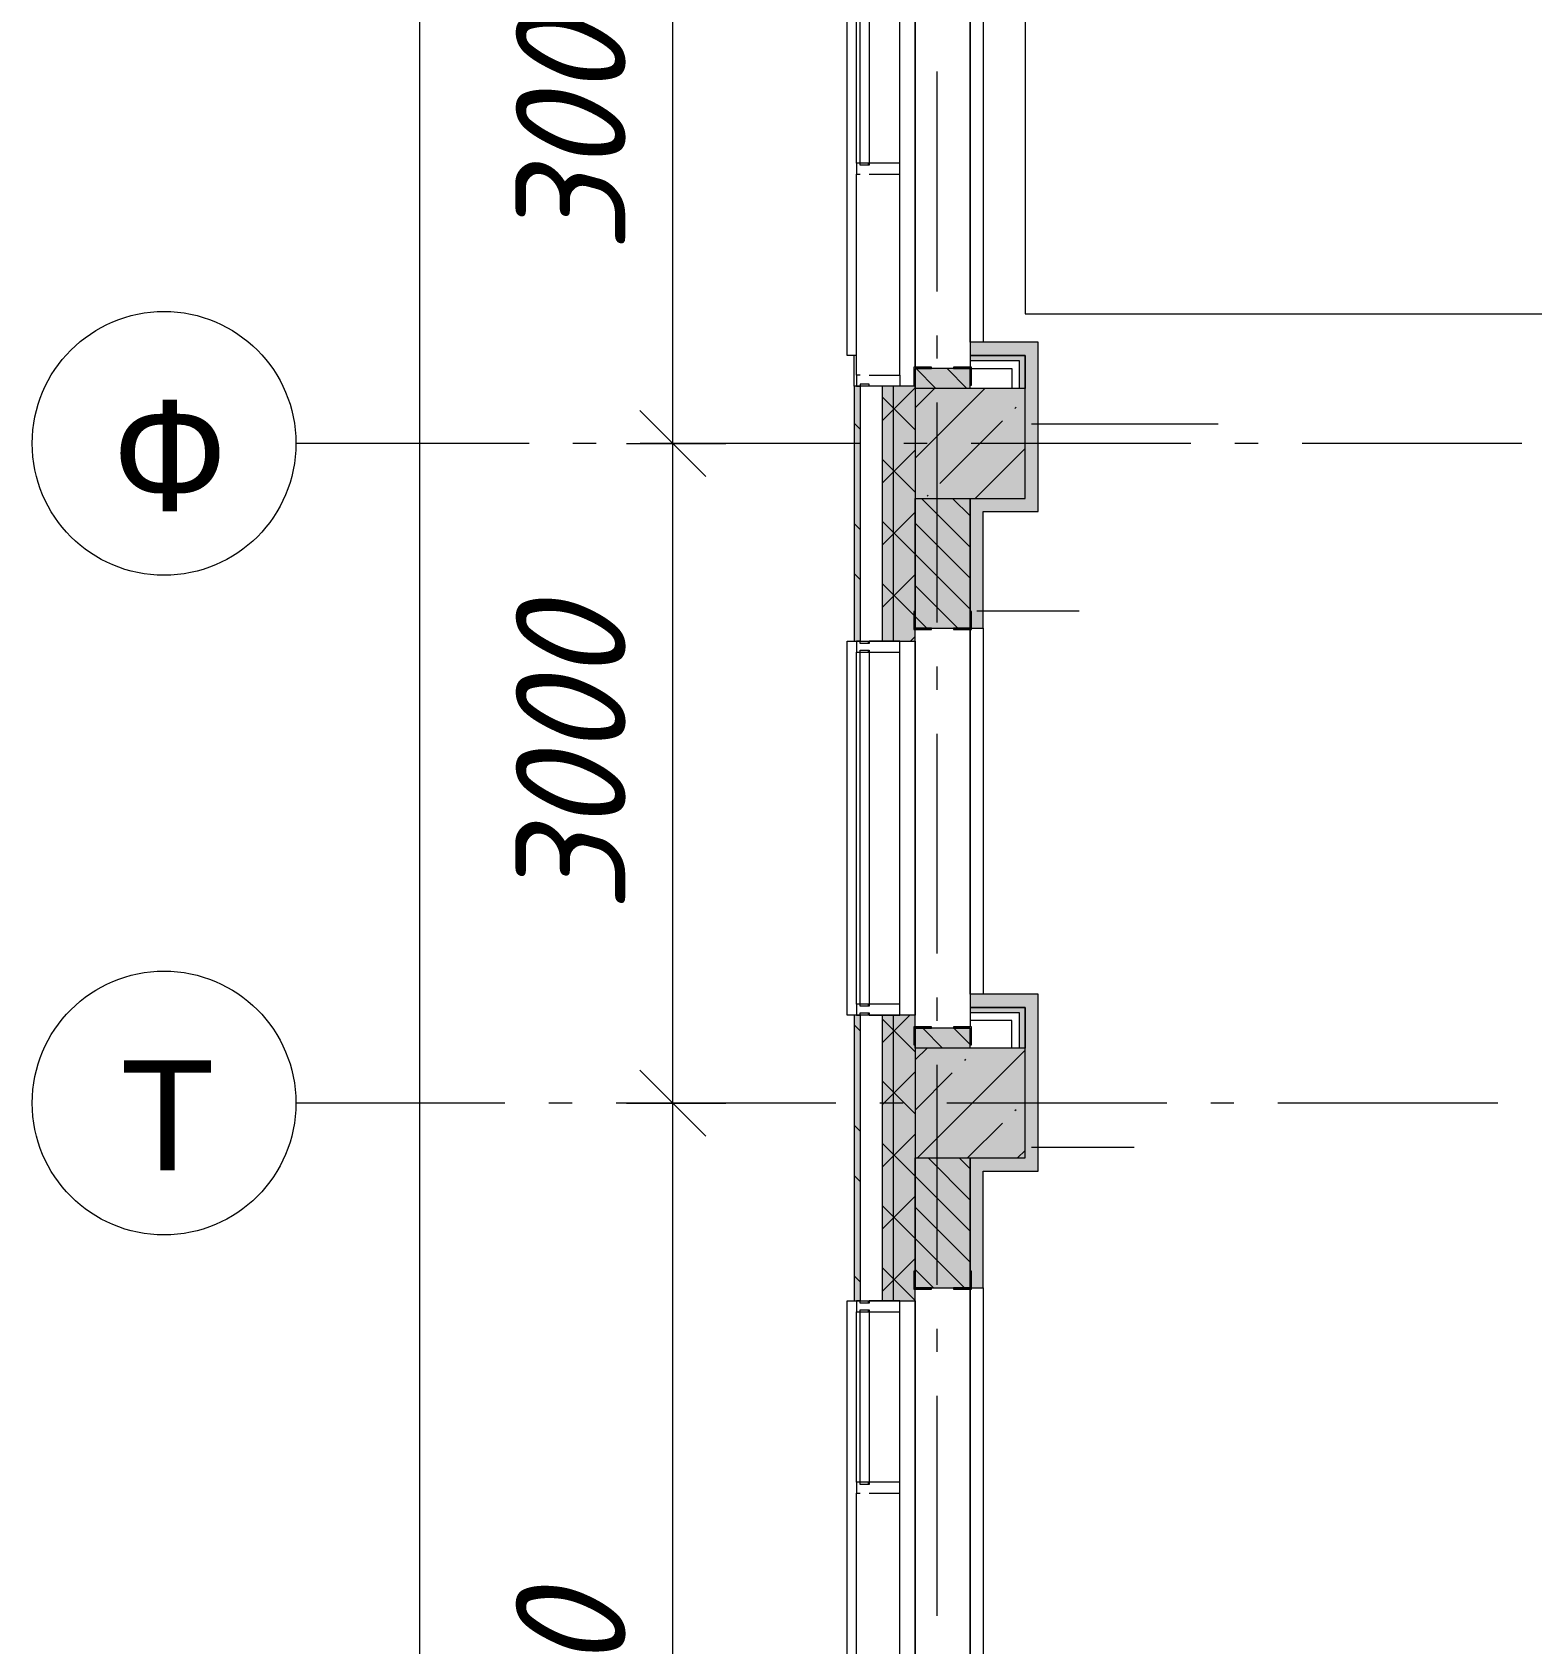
# Model space of a CAD drawing. Header units: millimetres. Extents: x -537608 to 253996, y -217170 to 186033.
# Drawn here: x -372379 to -365556, y -24360 to -17031 of the extents above; entities that cross this region are included whole.
import ezdxf

# ---------------------------------------------------------------- set-up
doc = ezdxf.new("R2010")
doc.units = ezdxf.units.MM
doc.layers.add('PDF _Геометрия', color=7, linetype='Continuous')
doc.layers.add('PDF _Текст', color=7, linetype='Continuous')
doc.layers.add('PDF _Сплошная заливка', color=7, linetype='Continuous', true_color=0xffffff)
doc.styles.add('PDF ArialMT', font='arial.ttf')
doc.styles.add('PDF ISOCPEUR Italic', font='isocpeui.ttf')

msp = doc.modelspace()

# ---------------------------------------------------------------- hatches: boundary and pattern name
at = {"layer": 'PDF _Сплошная заливка', "transparency": 33554559}
h = msp.add_hatch(color=256, dxfattribs=at)
h.paths.add_polyline_path([(-368638.3734, -56550.6701), (-368611.3754, -56550.6701), (-368611.3754, -47300.6435), (-368638.3734, -47300.6435), (-368638.3734, -56450.6697)], flags=0)
h.paths.add_polyline_path([(-368611.3754, -45600.6428), (-368611.3754, -42500.6661), (-368638.3734, -42500.6661), (-368638.3734, -45600.6428)], flags=0)
h.paths.add_polyline_path([(-368638.3734, -40800.6653), (-368611.3754, -40800.6653), (-368611.3754, -39350.6655), (-368638.3734, -39350.6655), (-368638.3734, -39616.9451)], flags=0)
h.paths.add_polyline_path([(-368638.3734, -37650.6648), (-368611.3754, -37650.6648), (-368611.3754, -36500.6663), (-368638.3734, -36500.6663), (-368638.3734, -36769.0084)], flags=0)
h.paths.add_polyline_path([(-368638.3734, -34800.6655), (-368611.3754, -34800.6655), (-368611.3754, -33500.6643), (-368638.3734, -33500.6643), (-368638.3734, -33921.0738)], flags=0)
h.paths.add_polyline_path([(-368638.3734, -31800.6634), (-368611.3754, -31800.6634), (-368611.3754, -30500.6644), (-368638.3734, -30500.6644), (-368638.3734, -31073.1392)], flags=0)
h.paths.add_polyline_path([(-368611.3754, -28800.6635), (-368611.3754, -27500.6645), (-368638.3734, -27500.6645), (-368638.3734, -28800.6635)], flags=0)
h.paths.add_polyline_path([(-368638.3734, -25800.6636), (-368611.3754, -25800.6636), (-368611.3754, -24500.6624), (-368638.3734, -24500.6624), (-368638.3734, -25377.2701)], flags=0)
h.paths.add_polyline_path([(-368638.3734, -22800.6616), (-368611.3754, -22800.6616), (-368611.3754, -21500.663), (-368638.3734, -21500.663), (-368638.3734, -22529.3344)], flags=0)
h.paths.add_polyline_path([(-368611.3754, -19800.6617), (-368611.3754, -18640.6622), (-368638.3734, -18640.6622), (-368638.3734, -19800.6617)], flags=0)
h.paths.add_polyline_path([(-368611.3754, -16800.6604), (-368611.3754, -15400.66), (-368638.3734, -15400.66), (-368638.3734, -16800.6604)], flags=0)
h.paths.add_polyline_path([(-368638.3734, -13700.6603), (-368611.3754, -13700.6603), (-368611.3754, -12500.6598), (-368638.3734, -12500.6598), (-368638.3734, -12561.5611)], flags=0)
h.paths.add_polyline_path([(-368638.3734, -10800.6587), (-368611.3754, -10800.6587), (-368611.3754, -9500.6585), (-368638.3734, -9500.6585), (-368638.3734, -9713.6267)], flags=0)
h.paths.add_polyline_path([(-368638.3734, -7800.6572), (-368611.3754, -7800.6572), (-368611.3754, -6373.658), (-368638.3734, -6373.658), (-368638.3734, -6865.691)], flags=0)
h = msp.add_hatch(color=256, dxfattribs=at)
h.paths.add_polyline_path([(-368511.375, -56400.6696), (-368461.3748, -56400.6696), (-368461.3748, -47300.6435), (-368511.375, -47300.6435), (-368511.375, -56300.6691)], flags=0)
h.paths.add_polyline_path([(-368461.3748, -45600.6428), (-368461.3748, -42500.6661), (-368511.375, -42500.6661), (-368511.375, -45600.6428)], flags=0)
h.paths.add_polyline_path([(-368461.3748, -40800.6653), (-368461.3748, -39350.6655), (-368511.375, -39350.6655), (-368511.375, -40800.6653)], flags=0)
h.paths.add_polyline_path([(-368461.3748, -37650.6648), (-368461.3748, -36500.6663), (-368511.375, -36500.6663), (-368511.375, -37650.6648)], flags=0)
h.paths.add_polyline_path([(-368461.3748, -34800.6655), (-368461.3748, -33500.6643), (-368511.375, -33500.6643), (-368511.375, -34800.6655)], flags=0)
h.paths.add_polyline_path([(-368461.3748, -31800.6634), (-368461.3748, -30500.6644), (-368511.375, -30500.6644), (-368511.375, -31800.6634)], flags=0)
h.paths.add_polyline_path([(-368461.3748, -28800.6635), (-368461.3748, -27500.6645), (-368511.375, -27500.6645), (-368511.375, -28800.6635)], flags=0)
h.paths.add_polyline_path([(-368461.3748, -25800.6636), (-368461.3748, -24500.6624), (-368511.375, -24500.6624), (-368511.375, -25800.6636)], flags=0)
h.paths.add_polyline_path([(-368511.375, -22800.6616), (-368461.3748, -22800.6616), (-368461.3748, -21500.663), (-368511.375, -21500.663), (-368511.375, -22529.3344)], flags=0)
h.paths.add_polyline_path([(-368511.375, -19800.6617), (-368461.3748, -19800.6617), (-368461.3748, -18640.6622), (-368511.375, -18640.6622), (-368511.375, -19681.3998)], flags=0)
h.paths.add_polyline_path([(-368511.375, -16800.6604), (-368461.3748, -16800.6604), (-368461.3748, -15400.66), (-368511.375, -15400.66), (-368511.375, -15409.4968)], flags=0)
h.paths.add_polyline_path([(-368511.375, -13700.6603), (-368461.3748, -13700.6603), (-368461.3748, -12500.6598), (-368511.375, -12500.6598), (-368511.375, -12561.5611)], flags=0)
h.paths.add_polyline_path([(-368511.375, -10800.6587), (-368461.3748, -10800.6587), (-368461.3748, -9500.6585), (-368511.375, -9500.6585), (-368511.375, -9713.6267)], flags=0)
h.paths.add_polyline_path([(-368511.375, -7800.6572), (-368461.3748, -7800.6572), (-368461.3748, -6500.6571), (-368511.375, -6500.6571), (-368511.375, -6865.691)], flags=0)
h = msp.add_hatch(color=256, dxfattribs=at)
h.paths.add_polyline_path([(-368361.3744, -56300.6691), (-368361.3744, -47300.6435), (-368461.3748, -47300.6435), (-368461.3748, -56300.6691)], flags=0)
h.paths.add_polyline_path([(-368361.3744, -45600.6428), (-368361.3744, -42500.6661), (-368461.3748, -42500.6661), (-368461.3748, -45600.6428)], flags=0)
h.paths.add_polyline_path([(-368361.3744, -40800.6653), (-368361.3744, -39350.6655), (-368461.3748, -39350.6655), (-368461.3748, -40800.6653)], flags=0)
h.paths.add_polyline_path([(-368361.3744, -37650.6648), (-368361.3744, -36500.6663), (-368461.3748, -36500.6663), (-368461.3748, -37650.6648)], flags=0)
h.paths.add_polyline_path([(-368361.3744, -34800.6655), (-368361.3744, -33500.6643), (-368461.3748, -33500.6643), (-368461.3748, -34800.6655)], flags=0)
h.paths.add_polyline_path([(-368361.3744, -31800.6634), (-368361.3744, -30500.6644), (-368461.3748, -30500.6644), (-368461.3748, -31800.6634)], flags=0)
h.paths.add_polyline_path([(-368361.3744, -28800.6635), (-368361.3744, -27500.6645), (-368461.3748, -27500.6645), (-368461.3748, -28800.6635)], flags=0)
h.paths.add_polyline_path([(-368361.3744, -25800.6636), (-368361.3744, -24500.6624), (-368461.3748, -24500.6624), (-368461.3748, -25800.6636)], flags=0)
h.paths.add_polyline_path([(-368461.3748, -22800.6616), (-368361.3744, -22800.6616), (-368361.3744, -21500.663), (-368461.3748, -21500.663), (-368461.3748, -22529.3344)], flags=0)
h.paths.add_polyline_path([(-368461.3748, -19800.6617), (-368361.3744, -19800.6617), (-368361.3744, -18640.6622), (-368461.3748, -18640.6622), (-368461.3748, -19681.3998)], flags=0)
h.paths.add_polyline_path([(-368361.3744, -16800.6604), (-368361.3744, -15400.66), (-368461.3748, -15400.66), (-368461.3748, -16800.6604)], flags=0)
h.paths.add_polyline_path([(-368461.3748, -13700.6603), (-368361.3744, -13700.6603), (-368361.3744, -12500.6598), (-368461.3748, -12500.6598), (-368461.3748, -12561.5611)], flags=0)
h.paths.add_polyline_path([(-368361.3744, -10800.6587), (-368361.3744, -9500.6585), (-368461.3748, -9500.6585), (-368461.3748, -10800.6587)], flags=0)
h.paths.add_polyline_path([(-368461.3748, -7800.6572), (-368361.3744, -7800.6572), (-368361.3744, -6550.6573), (-368461.3748, -6550.6573), (-368461.3748, -6865.691)], flags=0)
h = msp.add_hatch(color=256, dxfattribs=at)
h.paths.add_polyline_path([(-368361.3744, -48560.6688), (-368111.3732, -48560.6688), (-368111.3732, -48550.6683), (-368361.3744, -48550.6683)], flags=0)
h.paths.add_polyline_path([(-368361.3744, -48050.6683), (-368111.3732, -48050.6683), (-368111.3732, -47360.6679), (-368361.3744, -47360.6679)], flags=0)
h.paths.add_polyline_path([(-368361.3744, -45540.6679), (-368111.3732, -45540.6679), (-368111.3732, -44200.6669), (-368361.3744, -44200.6669), (-368361.3744, -45312.8143)], flags=0)
h.paths.add_polyline_path([(-368111.3732, -44165.6663), (-368111.3732, -42560.6668), (-368361.3744, -42560.6668), (-368361.3744, -44165.6663), (-368347.0787, -44165.6663)], flags=0)
h.paths.add_polyline_path([(-368361.3744, -40740.6668), (-368111.3732, -40740.6668), (-368111.3732, -39410.6663), (-368361.3744, -39410.6663), (-368361.3744, -39616.9451)], flags=0)
h.paths.add_polyline_path([(-368361.3744, -37590.6662), (-368111.3732, -37590.6662), (-368111.3732, -36560.6648), (-368361.3744, -36560.6648), (-368361.3744, -36769.0084)], flags=0)
h.paths.add_polyline_path([(-368361.3744, -34740.6648), (-368111.3732, -34740.6648), (-368111.3732, -33560.6649), (-368361.3744, -33560.6649), (-368361.3744, -33921.0738)], flags=0)
h.paths.add_polyline_path([(-368111.3732, -31740.6649), (-368111.3732, -30560.665), (-368361.3744, -30560.665), (-368361.3744, -31740.6649), (-368347.0787, -31740.6649)], flags=0)
h.paths.add_polyline_path([(-368111.3732, -28740.665), (-368111.3732, -27560.663), (-368361.3744, -27560.663), (-368361.3744, -28740.665), (-368347.0787, -28740.665)], flags=0)
h.paths.add_polyline_path([(-368111.3732, -25740.6629), (-368111.3732, -24560.6631), (-368361.3744, -24560.6631), (-368361.3744, -25740.6629), (-368347.0787, -25740.6629)], flags=0)
h.paths.add_polyline_path([(-368111.3732, -22740.662), (-368111.3732, -22150.6621), (-368361.3744, -22150.6621), (-368361.3744, -22740.662), (-368347.0787, -22740.662)], flags=0)
h.paths.add_polyline_path([(-368361.3744, -21650.6621), (-368111.3732, -21650.6621), (-368111.3732, -21560.6616), (-368361.3744, -21560.6616)], flags=0)
h.paths.add_polyline_path([(-368361.3744, -19740.6621), (-368111.3732, -19740.6621), (-368111.3732, -19150.661), (-368361.3744, -19150.661), (-368361.3744, -19681.3998)], flags=0)
h.paths.add_polyline_path([(-368111.3732, -18650.6605), (-368111.3732, -18560.6611), (-368361.3744, -18560.6611), (-368361.3744, -18650.6605), (-368323.2412, -18650.6605)], flags=0)
h.paths.add_polyline_path([(-368111.3732, -16740.6608), (-368111.3732, -16151.0078), (-368361.3744, -16151.0078), (-368361.3744, -16740.6608), (-368347.0787, -16740.6608)], flags=0)
h.paths.add_polyline_path([(-368111.3732, -15651.0081), (-368111.3732, -15520.6607), (-368361.3744, -15520.6607), (-368361.3744, -15651.0081), (-368314.1729, -15651.0081)], flags=0)
h.paths.add_polyline_path([(-368347.0787, -15485.6612), (-368111.3732, -15485.6612), (-368111.3732, -15460.6611), (-368361.3744, -15460.6611), (-368361.3744, -15485.6612)], flags=0)
h.paths.add_polyline_path([(-368347.0787, -13640.6599), (-368111.3732, -13640.6599), (-368111.3732, -12560.6594), (-368361.3744, -12561.5611), (-368361.3744, -13640.6599)], flags=0)
h.paths.add_polyline_path([(-368347.0787, -10740.6591), (-368111.3732, -10740.6591), (-368111.3732, -10035.6594), (-368361.3744, -10035.6594), (-368361.3744, -10740.6591)], flags=0)
h.paths.add_polyline_path([(-368361.3744, -10000.6582), (-368111.3732, -10000.6582), (-368111.3732, -9560.659), (-368361.3744, -9560.659), (-368361.3744, -9713.6267)], flags=0)
h.paths.add_polyline_path([(-368111.3732, -7740.6576), (-368111.3732, -7150.6582), (-368361.3744, -7150.6582), (-368361.3744, -7740.6576), (-368347.0787, -7740.6576)], flags=0)
at = {"layer": 'PDF _Сплошная заливка', "true_color": 0xff7d7d, "transparency": 33554559}
for points in [[(-367861.3722, -19150.661), (-367801.3736, -19150.661), (-367801.3736, -18440.6603), (-367861.3722, -18440.6603), (-367861.3722, -18969.4156)], [(-368111.3732, -19740.6621), (-368051.3748, -19740.6621), (-368051.3748, -19150.661), (-368111.3732, -19150.661), (-368111.3732, -19681.3998)], [(-367861.3722, -19210.6618), (-367801.3736, -19210.6618), (-367801.3736, -19150.661), (-368051.3748, -19150.661), (-368051.3748, -19210.6618)], [(-367861.3722, -22150.6621), (-367801.3736, -22150.6621), (-367801.3736, -21406.0654), (-367861.3722, -21406.0654), (-367861.3722, -21817.3513)], [(-367861.3722, -22210.6627), (-367801.3736, -22210.6627), (-367801.3736, -22150.6621), (-368051.3748, -22150.6621), (-368051.3748, -22210.6627)]]:
    msp.add_hatch(color=11, dxfattribs=at).paths.add_polyline_path(points)
at = {"layer": 'PDF _Сплошная заливка', "true_color": 0x77b143, "transparency": 33554559}
for points in [[(-367921.3707, -18525.6616), (-367886.3723, -18525.6616), (-367886.3723, -18500.6615), (-368111.3732, -18500.6615), (-368111.3732, -18525.6616)], [(-367886.3723, -21491.0657), (-367861.3722, -21491.0657), (-367861.3722, -21466.0656), (-368111.3732, -21466.0656), (-368111.3732, -21491.0657)], [(-367886.3723, -21650.6621), (-367861.3722, -21650.6621), (-367861.3722, -21491.0657), (-367886.3723, -21491.0657), (-367886.3723, -21526.0662)]]:
    msp.add_hatch(color=75, dxfattribs=at).paths.add_polyline_path(points)
at = {"layer": 'PDF _Сплошная заливка', "transparency": 33554559}
for points in [[(-368347.0787, -19150.661), (-367861.3722, -19150.661), (-367861.3722, -18650.6605), (-368361.3744, -18650.6605), (-368361.3744, -19150.661)], [(-368347.0787, -22150.6621), (-367861.3722, -22150.6621), (-367861.3722, -21650.6621), (-368361.3744, -21650.6621), (-368361.3744, -22150.6621)]]:
    msp.add_hatch(color=256, dxfattribs=at).paths.add_polyline_path(points)

# ---------------------------------------------------------------- linework, layer by layer
at = {"layer": 'PDF _Геометрия', "lineweight": 9}
for p, q in [((-370615.5866, -56440.6714), (-370615.5866, 31439.3502)), ((-369463.377, -18900.661), (-369463.377, -15900.6598)), ((-368111.3732, -16746.6603), (-368111.3732, -18440.6603)), ((-368111.3732, -18440.6603), (-368111.3732, -16746.6603)), ((-368051.3748, -16740.6608), (-368051.3748, -18440.6603)), ((-368628.3752, -17625.661), (-368628.3752, -16850.6606)), ((-368611.3754, -17625.661), (-368611.3754, -16850.6606)), ((-368571.3735, -16850.6606), (-368571.3735, -17625.661)), ((-368431.3712, -17625.661), (-368431.3712, -16850.6606)), ((-368361.3744, -16800.6604), (-368361.3744, -18554.6613)), ((-368361.3744, -18554.6613), (-368361.3744, -16800.6604)), ((-368611.3754, -17625.661), (-368628.3752, -17625.661)), ((-368628.3752, -17625.661), (-368628.3752, -17675.6612)), ((-368571.3735, -17625.661), (-368611.3754, -17625.661)), ((-368611.3754, -17635.6612), (-368611.3754, -17625.661)), ((-368571.3735, -17635.6612), (-368611.3754, -17635.6612)), ((-368431.3712, -17625.661), (-368571.3735, -17625.661)), ((-368571.3735, -17625.661), (-368571.3735, -17635.6612)), ((-368431.3712, -17675.6612), (-368431.3712, -17625.661)), ((-368628.3752, -18590.662), (-368628.3752, -17675.6612)), ((-368628.3752, -17675.6612), (-368611.3754, -17675.6612)), ((-368571.3735, -17675.6612), (-368431.3712, -17675.6612)), ((-368431.3712, -18590.662), (-368431.3712, -17675.6612)), ((-367861.3722, -18440.6603), (-368111.3732, -18440.6603)), ((-368111.3732, -18440.6603), (-368111.3732, -18500.6615)), ((-367801.3736, -18440.6603), (-367861.3722, -18440.6603)), ((-367801.3736, -19150.661), (-367801.3736, -18440.6603)), ((-368638.3734, -18640.6622), (-368638.3734, -18500.6615)), ((-368111.3732, -18500.6615), (-367861.3722, -18500.6615)), ((-367921.3707, -18500.6615), (-368111.3732, -18500.6615)), ((-368111.3732, -18500.6615), (-368111.3732, -18525.6616)), ((-368111.3732, -18525.6616), (-368111.3732, -18560.6611)), ((-367921.3707, -18525.6616), (-368111.3732, -18525.6616)), ((-367886.3723, -18500.6615), (-367921.3707, -18500.6615)), ((-367886.3723, -18525.6616), (-367921.3707, -18525.6616)), ((-367861.3722, -18500.6615), (-367886.3723, -18500.6615)), ((-367886.3723, -18650.6605), (-367886.3723, -18525.6616)), ((-367861.3722, -18500.6615), (-367861.3722, -18650.6605)), ((-367861.3722, -18650.6605), (-367861.3722, -18500.6615)), ((-368611.3754, -18590.662), (-368628.3752, -18590.662)), ((-368628.3752, -18590.662), (-368628.3752, -18640.6622)), ((-368571.3735, -18590.662), (-368431.3712, -18590.662)), ((-368431.3712, -18590.662), (-368431.3712, -18640.6622)), ((-368111.3732, -18560.6611), (-368361.3744, -18560.6611)), ((-368361.3744, -18560.6611), (-368361.3744, -18650.6605)), ((-368266.9716, -18650.6605), (-368356.9737, -18560.6611)), ((-368125.5569, -18650.6605), (-368215.5504, -18560.6611)), ((-368111.3732, -18650.6605), (-368111.3732, -18560.6611)), ((-368111.3732, -18560.6611), (-367921.3707, -18560.6611)), ((-367921.3707, -18560.6611), (-367921.3707, -18650.6605)), ((-368611.3754, -18640.6622), (-368638.3734, -18640.6622)), ((-368638.3734, -18640.6622), (-368638.3734, -19800.6617)), ((-368628.3752, -18640.6622), (-368611.3754, -18640.6622)), ((-368571.3735, -18630.6612), (-368611.3754, -18630.6612)), ((-368611.3754, -18630.6612), (-368611.3754, -18640.6622)), ((-368611.3754, -18640.6622), (-368611.3754, -19800.6617)), ((-368511.375, -18640.6622), (-368611.3754, -18640.6622)), ((-368571.3735, -18640.6622), (-368571.3735, -18630.6612)), ((-368431.3712, -18640.6622), (-368571.3735, -18640.6622)), ((-368511.375, -18640.6622), (-368511.375, -19800.6617)), ((-368461.3748, -18640.6622), (-368511.375, -18640.6622)), ((-368461.3748, -18739.1055), (-368511.375, -18689.1064)), ((-368461.3748, -18640.6622), (-368461.3748, -19800.6617)), ((-368361.3744, -18640.6622), (-368461.3748, -18640.6622)), ((-368461.3748, -18747.9375), (-368361.3744, -18647.9376)), ((-368361.3744, -18650.6605), (-368361.3744, -18640.6622)), ((-368361.3744, -18967.351), (-368044.6834, -18650.6605)), ((-368361.3744, -18739.253), (-368272.7845, -18650.6605)), ((-367861.3722, -18650.6605), (-368361.3744, -18650.6605)), ((-368361.3744, -18650.6605), (-368361.3744, -19150.661)), ((-367861.3722, -19150.661), (-367861.3722, -18650.6605)), ((-368511.375, -18797.9377), (-368461.3748, -18747.9375)), ((-368361.3744, -18839.1059), (-368461.3748, -18739.1055)), ((-367907.2388, -18741.3123), (-367902.4936, -18736.5704)), ((-368249.3862, -19083.4604), (-367964.2576, -18798.3365)), ((-367831.3772, -18811.0411), (-366982.562, -18811.0411)), ((-369675.5119, -18900.661), (-369463.377, -18900.661)), ((-369463.377, -21900.6621), (-369463.377, -18900.661)), ((-369463.377, -18900.661), (-369223.3829, -18900.661)), ((-368461.3748, -19021.9488), (-368511.375, -18971.9486)), ((-368461.3748, -19030.7803), (-368361.3744, -18930.7804)), ((-368088.4831, -19150.661), (-367861.3722, -18923.5481)), ((-368511.375, -19080.7805), (-368461.3748, -19030.7803)), ((-368361.3744, -19121.9487), (-368461.3748, -19021.9488)), ((-368361.3744, -19150.661), (-367861.3722, -19150.661)), ((-368361.3744, -19800.6617), (-368361.3744, -19150.661)), ((-368361.3744, -19150.661), (-368361.3744, -19740.6621)), ((-368111.3732, -19371.9492), (-368332.6625, -19150.661)), ((-368306.4051, -19140.484), (-368301.6686, -19135.7432)), ((-368111.3732, -19230.527), (-368191.2393, -19150.661)), ((-368111.3732, -19740.6621), (-368111.3732, -19150.661)), ((-368111.3732, -19150.661), (-368111.3732, -19740.6621)), ((-367801.3736, -19210.6618), (-367801.3736, -19150.661)), ((-368461.3748, -19304.7911), (-368511.375, -19254.7914)), ((-368461.3748, -19313.6225), (-368361.3744, -19213.6231)), ((-368111.3732, -19513.3704), (-368361.3744, -19263.3704)), ((-368051.3748, -19740.6621), (-368051.3748, -19210.6618)), ((-368051.3748, -19210.6618), (-367801.3736, -19210.6618)), ((-368511.375, -19363.6227), (-368461.3748, -19313.6225)), ((-368361.3744, -19404.7915), (-368461.3748, -19304.7911)), ((-368111.3732, -19654.7915), (-368361.3744, -19404.7915)), ((-368461.3748, -19587.6343), (-368511.375, -19537.6341)), ((-368461.3748, -19596.4653), (-368361.3744, -19496.4648)), ((-368166.9281, -19740.6621), (-368361.3744, -19546.2126)), ((-368511.375, -19646.4655), (-368461.3748, -19596.4653)), ((-368361.3744, -19687.6348), (-368461.3748, -19587.6343)), ((-368308.3428, -19740.6621), (-368361.3744, -19687.6348)), ((-368081.3697, -19662.456), (-367615.2206, -19662.456)), ((-368382.723, -19800.6617), (-368361.3744, -19779.3092)), ((-368361.3744, -19740.6621), (-368111.3732, -19740.6621)), ((-368111.3732, -19740.6621), (-368051.3748, -19740.6621)), ((-368111.3732, -19746.6613), (-368111.3732, -21406.0654)), ((-368111.3732, -21406.0654), (-368111.3732, -19746.6613)), ((-368051.3748, -19740.6621), (-368051.3748, -21406.0654)), ((-368638.3734, -19800.6617), (-368611.3754, -19800.6617)), ((-368611.3754, -19800.6617), (-368628.3752, -19800.6617)), ((-368628.3752, -19800.6617), (-368628.3752, -19850.6619)), ((-368628.3752, -19850.6619), (-368611.3754, -19850.6619)), ((-368628.3752, -21450.6628), (-368628.3752, -19850.6619)), ((-368611.3754, -19810.6621), (-368611.3754, -19800.6617)), ((-368611.3754, -19800.6617), (-368511.375, -19800.6617)), ((-368571.3735, -19810.6621), (-368611.3754, -19810.6621)), ((-368611.3754, -19840.662), (-368571.3735, -19840.662)), ((-368611.3754, -19850.6619), (-368611.3754, -19840.662)), ((-368611.3754, -19850.6619), (-368571.3735, -19850.6619)), ((-368611.3754, -21450.6628), (-368611.3754, -19850.6619)), ((-368431.3712, -19800.6617), (-368571.3735, -19800.6617)), ((-368571.3735, -19800.6617), (-368571.3735, -19810.6621)), ((-368571.3735, -19840.662), (-368571.3735, -19850.6619)), ((-368571.3735, -19850.6619), (-368431.3712, -19850.6619)), ((-368571.3735, -19850.6619), (-368571.3735, -21450.6628)), ((-368511.375, -19800.6617), (-368461.3748, -19800.6617)), ((-368461.3748, -19800.6617), (-368361.3744, -19800.6617)), ((-368431.3712, -19850.6619), (-368431.3712, -19800.6617)), ((-368431.3712, -21450.6628), (-368431.3712, -19850.6619)), ((-368361.3744, -19800.6617), (-368361.3744, -21500.663)), ((-368361.3744, -21500.663), (-368361.3744, -19800.6617)), ((-368611.3754, -21450.6628), (-368628.3752, -21450.6628)), ((-368628.3752, -21450.6628), (-368628.3752, -21500.663)), ((-368611.3754, -21460.6611), (-368611.3754, -21450.6628)), ((-368571.3735, -21450.6628), (-368611.3754, -21450.6628)), ((-368571.3735, -21460.6611), (-368611.3754, -21460.6611)), ((-368431.3712, -21450.6628), (-368571.3735, -21450.6628)), ((-368571.3735, -21450.6628), (-368571.3735, -21460.6611)), ((-368431.3712, -21500.663), (-368431.3712, -21450.6628)), ((-367861.3722, -21406.0654), (-368111.3732, -21406.0654)), ((-368111.3732, -21406.0654), (-368111.3732, -21466.0656)), ((-368111.3732, -21466.0656), (-367861.3722, -21466.0656)), ((-367861.3722, -21466.0656), (-368111.3732, -21466.0656)), ((-368111.3732, -21466.0656), (-368111.3732, -21491.0657)), ((-367801.3736, -21406.0654), (-367861.3722, -21406.0654)), ((-367861.3722, -21466.0656), (-367861.3722, -21650.6621)), ((-367861.3722, -21491.0657), (-367861.3722, -21466.0656)), ((-367801.3736, -22150.6621), (-367801.3736, -21406.0654)), ((-368611.3754, -21500.663), (-368638.3734, -21500.663)), ((-368638.3734, -21500.663), (-368638.3734, -22800.6616)), ((-368628.3752, -21500.663), (-368611.3754, -21500.663)), ((-368611.3754, -21500.663), (-368611.3754, -21490.662)), ((-368611.3754, -21490.662), (-368571.3735, -21490.662)), ((-368611.3754, -21500.663), (-368611.3754, -22800.6616)), ((-368511.375, -21500.663), (-368611.3754, -21500.663)), ((-368571.3735, -21490.662), (-368571.3735, -21500.663)), ((-368571.3735, -21500.663), (-368431.3712, -21500.663)), ((-368511.375, -21500.663), (-368511.375, -22800.6616)), ((-368461.3748, -21500.663), (-368511.375, -21500.663)), ((-368461.3748, -21567.5344), (-368511.375, -21517.5341)), ((-368461.3748, -21576.3641), (-368385.6683, -21500.663)), ((-368461.3748, -21500.663), (-368461.3748, -22800.6616)), ((-368361.3744, -21500.663), (-368461.3748, -21500.663)), ((-368361.3744, -21650.6621), (-368361.3744, -21500.663)), ((-368111.3732, -21491.0657), (-368111.3732, -21526.0662)), ((-367886.3723, -21491.0657), (-368111.3732, -21491.0657)), ((-367921.3707, -21526.0662), (-368111.3732, -21526.0662)), ((-368111.3732, -21526.0662), (-368111.3732, -21554.6618)), ((-367921.3707, -21650.6621), (-367921.3707, -21526.0662)), ((-367886.3723, -21526.0662), (-367886.3723, -21491.0657)), ((-367886.3723, -21650.6621), (-367886.3723, -21526.0662)), ((-367861.3722, -21526.0662), (-367861.3722, -21491.0657)), ((-367861.3722, -21650.6621), (-367861.3722, -21526.0662)), ((-368511.375, -21626.3643), (-368461.3748, -21576.3641)), ((-368361.3744, -21667.5337), (-368461.3748, -21567.5344)), ((-368111.3732, -21560.6616), (-368361.3744, -21560.6616)), ((-368361.3744, -21560.6616), (-368361.3744, -21650.6621)), ((-368236.8216, -21650.6621), (-368326.8238, -21560.6616)), ((-368111.3732, -21634.6914), (-368185.4005, -21560.6616)), ((-368111.3732, -21650.6621), (-368111.3732, -21560.6616)), ((-368361.3744, -21704.5344), (-368307.4988, -21650.6621)), ((-367861.3722, -21650.6621), (-368361.3744, -21650.6621)), ((-368361.3744, -21650.6621), (-368361.3744, -22150.6621)), ((-368351.3071, -22150.6621), (-367861.3722, -21660.7314)), ((-367861.3722, -22150.6621), (-367861.3722, -21650.6621)), ((-368461.3748, -21859.2085), (-368361.3744, -21759.2081)), ((-368361.3744, -21932.6334), (-368192.3588, -21763.6179)), ((-368135.3313, -21706.5937), (-368130.5948, -21701.8518)), ((-368461.3748, -21850.3766), (-368511.375, -21800.3764)), ((-369675.5119, -21900.6621), (-369463.377, -21900.6621)), ((-369463.377, -27900.664), (-369463.377, -21900.6621)), ((-369463.377, -21900.6621), (-369223.3829, -21900.6621)), ((-368511.375, -21909.2082), (-368461.3748, -21859.2085)), ((-368361.3744, -21950.377), (-368461.3748, -21850.3766)), ((-367907.2388, -21934.6917), (-367902.4936, -21929.9498)), ((-368461.3748, -22142.0502), (-368361.3744, -22042.0509)), ((-368123.2059, -22150.6621), (-367964.2576, -21991.7158)), ((-368461.3748, -22133.2193), (-368511.375, -22083.2191)), ((-368361.3744, -22233.2192), (-368461.3748, -22133.2193)), ((-367895.1047, -22150.6621), (-367861.3722, -22116.9285)), ((-367831.3772, -22101.9041), (-367365.2195, -22101.9041)), ((-368511.375, -22192.0505), (-368461.3748, -22142.0502)), ((-368361.3744, -22150.6621), (-367861.3722, -22150.6621)), ((-368361.3744, -22800.6616), (-368361.3744, -22150.6621)), ((-368361.3744, -22150.6621), (-368361.3744, -22740.662)), ((-368111.3732, -22341.7981), (-368302.5126, -22150.6621)), ((-368111.3732, -22200.377), (-368161.0893, -22150.6621)), ((-368111.3732, -22740.662), (-368111.3732, -22150.6621)), ((-368111.3732, -22150.6621), (-368111.3732, -22740.662)), ((-367801.3736, -22210.6627), (-367801.3736, -22150.6621)), ((-368111.3732, -22483.2197), (-368361.3744, -22233.2192)), ((-368051.3748, -22740.662), (-368051.3748, -22210.6627)), ((-368051.3748, -22210.6627), (-367801.3736, -22210.6627)), ((-368461.3748, -22424.893), (-368361.3744, -22324.8931)), ((-368461.3748, -22416.0621), (-368511.375, -22366.0619)), ((-368511.375, -22474.8932), (-368461.3748, -22424.893)), ((-368361.3744, -22516.0625), (-368461.3748, -22416.0621)), ((-368111.3732, -22624.6403), (-368361.3744, -22374.6403)), ((-368136.7695, -22740.662), (-368361.3744, -22516.0625)), ((-368461.3748, -22707.7357), (-368361.3744, -22607.7358)), ((-368461.3748, -22698.9054), (-368511.375, -22648.9052)), ((-368511.375, -22757.7359), (-368461.3748, -22707.7357)), ((-368361.3744, -22798.9048), (-368461.3748, -22698.9054)), ((-368278.1928, -22740.662), (-368361.3744, -22657.4836)), ((-368361.3744, -22740.662), (-368111.3732, -22740.662)), ((-368111.3732, -22740.662), (-368051.3748, -22740.662)), ((-368111.3732, -22746.6633), (-368111.3732, -24554.6628)), ((-368111.3732, -24554.6628), (-368111.3732, -22746.6633)), ((-368051.3748, -22740.662), (-368051.3748, -24560.6631)), ((-368638.3734, -22800.6616), (-368611.3754, -22800.6616)), ((-368611.3754, -22800.6616), (-368628.3752, -22800.6616)), ((-368628.3752, -22800.6616), (-368628.3752, -22850.6618)), ((-368628.3752, -23625.6629), (-368628.3752, -22850.6618)), ((-368628.3752, -22850.6618), (-368611.3754, -22850.6618)), ((-368611.3754, -22810.662), (-368611.3754, -22800.6616)), ((-368611.3754, -22800.6616), (-368511.375, -22800.6616)), ((-368571.3735, -22810.662), (-368611.3754, -22810.662)), ((-368611.3754, -22840.6634), (-368571.3735, -22840.6634)), ((-368611.3754, -22850.6618), (-368611.3754, -22840.6634)), ((-368611.3754, -22850.6618), (-368571.3735, -22850.6618)), ((-368611.3754, -23625.6629), (-368611.3754, -22850.6618)), ((-368431.3712, -22800.6616), (-368571.3735, -22800.6616)), ((-368571.3735, -22800.6616), (-368571.3735, -22810.662)), ((-368571.3735, -22840.6634), (-368571.3735, -22850.6618)), ((-368571.3735, -22850.6618), (-368571.3735, -23625.6629)), ((-368571.3735, -22850.6618), (-368431.3712, -22850.6618)), ((-368511.375, -22800.6616), (-368461.3748, -22800.6616)), ((-368461.3748, -22800.6616), (-368361.3744, -22800.6616)), ((-368431.3712, -22850.6618), (-368431.3712, -22800.6616)), ((-368431.3712, -23625.6629), (-368431.3712, -22850.6618)), ((-368361.3744, -22800.6616), (-368361.3744, -24500.6624)), ((-368361.3744, -24500.6624), (-368361.3744, -22800.6616)), ((-368611.3754, -23625.6629), (-368628.3752, -23625.6629)), ((-368628.3752, -23625.6629), (-368628.3752, -23675.6631)), ((-368571.3735, -23625.6629), (-368611.3754, -23625.6629)), ((-368611.3754, -23635.6634), (-368611.3754, -23625.6629)), ((-368571.3735, -23635.6634), (-368611.3754, -23635.6634)), ((-368431.3712, -23625.6629), (-368571.3735, -23625.6629)), ((-368571.3735, -23625.6629), (-368571.3735, -23635.6634)), ((-368431.3712, -23675.6631), (-368431.3712, -23625.6629)), ((-368628.3752, -24450.6622), (-368628.3752, -23675.6631)), ((-368628.3752, -23675.6631), (-368611.3754, -23675.6631)), ((-368571.3735, -23675.6631), (-368431.3712, -23675.6631)), ((-368431.3712, -24450.6622), (-368431.3712, -23675.6631))]:
    msp.add_line(p, q, dxfattribs=at)
at = {"layer": 'PDF _Геометрия', "color": 9, "lineweight": 9, "true_color": 0xc0c0c0}
for p, q in [((-367861.3722, -16211.0082), (-367861.3722, -18310.6363)), ((-367861.3722, -18310.6363), (-362561.3754, -18310.6363))]:
    msp.add_line(p, q, dxfattribs=at)
at = {"layer": 'PDF _Геометрия', "color": 253, "lineweight": 9, "true_color": 0xaaaaaa}
for p, q in [((-368671.374, -18500.6615), (-368671.374, -16800.6604)), ((-368261.3739, -18209.4176), (-368261.3739, -17209.4171)), ((-368573.3715, -17635.6612), (-368573.3715, -17625.661)), ((-368261.3739, -18515.251), (-368261.3739, -18409.4182)), ((-368628.3752, -18500.6615), (-368671.374, -18500.6615)), ((-368261.3739, -19715.2524), (-368261.3739, -18715.2518)), ((-370118.366, -18900.661), (-371178.696, -18900.661)), ((-369812.5345, -18900.661), (-369918.3651, -18900.661)), ((-368612.538, -18900.661), (-369612.5337, -18900.661)), ((-368306.6979, -18900.661), (-368412.5371, -18900.661)), ((-367106.7014, -18900.661), (-368106.697, -18900.661)), ((-366800.8699, -18900.661), (-366906.7006, -18900.661)), ((-365600.8648, -18900.661), (-366600.8691, -18900.661)), ((-368671.374, -21500.663), (-368671.374, -19800.6617)), ((-368671.374, -19800.6617), (-368638.3734, -19800.6617)), ((-368573.3715, -19810.6621), (-368573.3715, -19800.6617)), ((-368573.3715, -19850.6619), (-368573.3715, -19840.662)), ((-368261.3739, -20021.0855), (-368261.3739, -19915.2516)), ((-368261.3739, -21221.0852), (-368261.3739, -20221.0858)), ((-368573.3715, -21460.6611), (-368573.3715, -21450.6628)), ((-368261.3739, -21526.9188), (-368261.3739, -21421.0844)), ((-368638.3734, -21500.663), (-368671.374, -21500.663)), ((-368573.3715, -21500.663), (-368573.3715, -21490.662)), ((-368261.3739, -22726.9186), (-368261.3739, -21726.9186)), ((-370228.3647, -21900.6621), (-371178.696, -21900.6621)), ((-369922.5333, -21900.6621), (-370028.3725, -21900.6621)), ((-368722.5367, -21900.6621), (-369722.5324, -21900.6621)), ((-368416.7052, -21900.6621), (-368522.5359, -21900.6621)), ((-367216.7002, -21900.6621), (-368216.7044, -21900.6621)), ((-366910.8687, -21900.6621), (-367016.6993, -21900.6621)), ((-365710.8635, -21900.6621), (-366710.8678, -21900.6621)), ((-368671.374, -24500.6624), (-368671.374, -22800.6616)), ((-368671.374, -22800.6616), (-368638.3734, -22800.6616)), ((-368573.3715, -22810.662), (-368573.3715, -22800.6616)), ((-368573.3715, -22850.6618), (-368573.3715, -22840.6634)), ((-368261.3739, -23032.7522), (-368261.3739, -22926.9195)), ((-368261.3739, -24232.753), (-368261.3739, -23232.7531)), ((-368573.3715, -23635.6634), (-368573.3715, -23625.6629))]:
    msp.add_line(p, q, dxfattribs=at)
at = {"layer": 'PDF _Геометрия', "color": 253, "lineweight": 20, "true_color": 0xaaaaaa}
for p, q in [((-368286.374, -18554.6613), (-368367.3768, -18554.6613)), ((-368367.3768, -18554.6613), (-368367.3768, -18635.6615)), ((-368361.3744, -18635.6615), (-368361.3744, -18560.6611)), ((-368361.3744, -18560.6611), (-368286.374, -18560.6611)), ((-368286.374, -18560.6611), (-368286.374, -18554.6613)), ((-368105.3708, -18554.6613), (-368186.3736, -18554.6613)), ((-368186.3736, -18554.6613), (-368186.3736, -18560.6611)), ((-368186.3736, -18560.6611), (-368111.3732, -18560.6611)), ((-368111.3732, -18560.6611), (-368111.3732, -18635.6615)), ((-368105.3708, -18635.6615), (-368105.3708, -18554.6613)), ((-368367.3768, -18635.6615), (-368361.3744, -18635.6615)), ((-368111.3732, -18635.6615), (-368105.3708, -18635.6615)), ((-368361.3744, -19665.6617), (-368367.3768, -19665.6617)), ((-368367.3768, -19665.6617), (-368367.3768, -19746.6613)), ((-368361.3744, -19740.6621), (-368361.3744, -19665.6617)), ((-368105.3708, -19665.6617), (-368111.3732, -19665.6617)), ((-368111.3732, -19665.6617), (-368111.3732, -19740.6621)), ((-368105.3708, -19746.6613), (-368105.3708, -19665.6617)), ((-368367.3768, -19746.6613), (-368286.374, -19746.6613)), ((-368286.374, -19740.6621), (-368361.3744, -19740.6621)), ((-368286.374, -19746.6613), (-368286.374, -19740.6621)), ((-368186.3736, -19740.6621), (-368186.3736, -19746.6613)), ((-368111.3732, -19740.6621), (-368186.3736, -19740.6621)), ((-368186.3736, -19746.6613), (-368105.3708, -19746.6613)), ((-368286.374, -21554.6618), (-368367.3768, -21554.6618)), ((-368367.3768, -21554.6618), (-368367.3768, -21635.6619)), ((-368361.3744, -21635.6619), (-368361.3744, -21560.6616)), ((-368361.3744, -21560.6616), (-368286.374, -21560.6616)), ((-368286.374, -21560.6616), (-368286.374, -21554.6618)), ((-368105.3708, -21554.6618), (-368186.3736, -21554.6618)), ((-368186.3736, -21554.6618), (-368186.3736, -21560.6616)), ((-368186.3736, -21560.6616), (-368111.3732, -21560.6616)), ((-368111.3732, -21560.6616), (-368111.3732, -21635.6619)), ((-368105.3708, -21635.6619), (-368105.3708, -21554.6618)), ((-368367.3768, -21635.6619), (-368361.3744, -21635.6619)), ((-368111.3732, -21635.6619), (-368105.3708, -21635.6619)), ((-368361.3744, -22665.6632), (-368367.3768, -22665.6632)), ((-368367.3768, -22665.6632), (-368367.3768, -22746.6633)), ((-368361.3744, -22740.662), (-368361.3744, -22665.6632)), ((-368105.3708, -22665.6632), (-368111.3732, -22665.6632)), ((-368111.3732, -22665.6632), (-368111.3732, -22740.662)), ((-368105.3708, -22746.6633), (-368105.3708, -22665.6632)), ((-368367.3768, -22746.6633), (-368286.374, -22746.6633)), ((-368286.374, -22740.662), (-368361.3744, -22740.662)), ((-368286.374, -22746.6633), (-368286.374, -22740.662)), ((-368186.3736, -22740.662), (-368186.3736, -22746.6633)), ((-368111.3732, -22740.662), (-368186.3736, -22740.662)), ((-368186.3736, -22746.6633), (-368105.3708, -22746.6633))]:
    msp.add_line(p, q, dxfattribs=at)
at = {"layer": 'PDF _Геометрия', "lineweight": 20}
for p, q in [((-369613.3776, -18750.6621), (-369463.377, -18900.661)), ((-369463.377, -18900.661), (-369313.385, -19050.6617)), ((-369613.3776, -21750.6625), (-369463.377, -21900.6621)), ((-369463.377, -21900.6621), (-369313.385, -22050.6626))]:
    msp.add_line(p, q, dxfattribs=at)
at = {"layer": 'PDF _Геометрия', "color": 8, "lineweight": 9, "true_color": 0x787878}
for p, q in [((-368611.3754, -18835.5191), (-368638.3734, -18808.5189)), ((-368611.3754, -19291.7151), (-368638.3734, -19264.7165)), ((-368611.3754, -19519.8141), (-368638.3734, -19492.8139)), ((-368611.3754, -21572.7014), (-368638.3734, -21545.7012)), ((-368611.3754, -22028.899), (-368638.3734, -22001.8977)), ((-368611.3754, -22256.9975), (-368638.3734, -22229.9973)), ((-368611.3754, -22713.1935), (-368638.3734, -22686.1944))]:
    msp.add_line(p, q, dxfattribs=at)
at = {"layer": 'PDF _Геометрия', "lineweight": 20}
for centre, radius in [((-371778.698, -18900.661), 599.9993), ((-371778.6981, -21900.6609), 599.9998)]:
    msp.add_circle(centre, radius, dxfattribs=at)
at = {"layer": 'PDF _Сплошная заливка', "color": 11, "lineweight": 35, "true_color": 0xff7d7d, "transparency": 33554559}
for points in [[(-367861.3722, -18500.6615), (-367861.3722, -18440.6603), (-368111.3732, -18500.6615), (-368111.3732, -18440.6603)], [(-367861.3722, -21466.0656), (-367861.3722, -21406.0654), (-368111.3732, -21466.0656), (-368111.3732, -21406.0654)], [(-368051.3748, -22740.662), (-368051.3748, -22150.6621), (-368111.3732, -22740.662), (-368111.3732, -22150.6621)]]:
    msp.add_solid(points, dxfattribs=at)
at = {"layer": 'PDF _Сплошная заливка', "color": 75, "lineweight": 35, "true_color": 0x77b143, "transparency": 33554559}
msp.add_solid([(-367861.3722, -18650.6605), (-367861.3722, -18500.6615), (-367886.3723, -18650.6605), (-367886.3723, -18500.6615)], dxfattribs=at)

# ---------------------------------------------------------------- texts
at = {"layer": 'PDF _Текст', "char_height": 500, "attachment_point": 4, "rotation": 90, "style": 'PDF ISOCPEUR Italic'}
for s, insert in [('3000', (-369928.8974, -18032.7373)), ('3000', (-369928.8974, -21032.7318)), ('6000', (-369928.8974, -25532.7349))]:
    msp.add_mtext(s, dxfattribs=dict(at, insert=insert))
at = {"layer": 'PDF _Текст', "char_height": 500, "attachment_point": 4, "style": 'PDF ArialMT'}
for s, insert in [('Ф', (-372017.4354, -18956.984)), ('Т', (-371976.0384, -21956.9849))]:
    msp.add_mtext(s, dxfattribs=dict(at, insert=insert))

doc.saveas('drawing.dxf')
